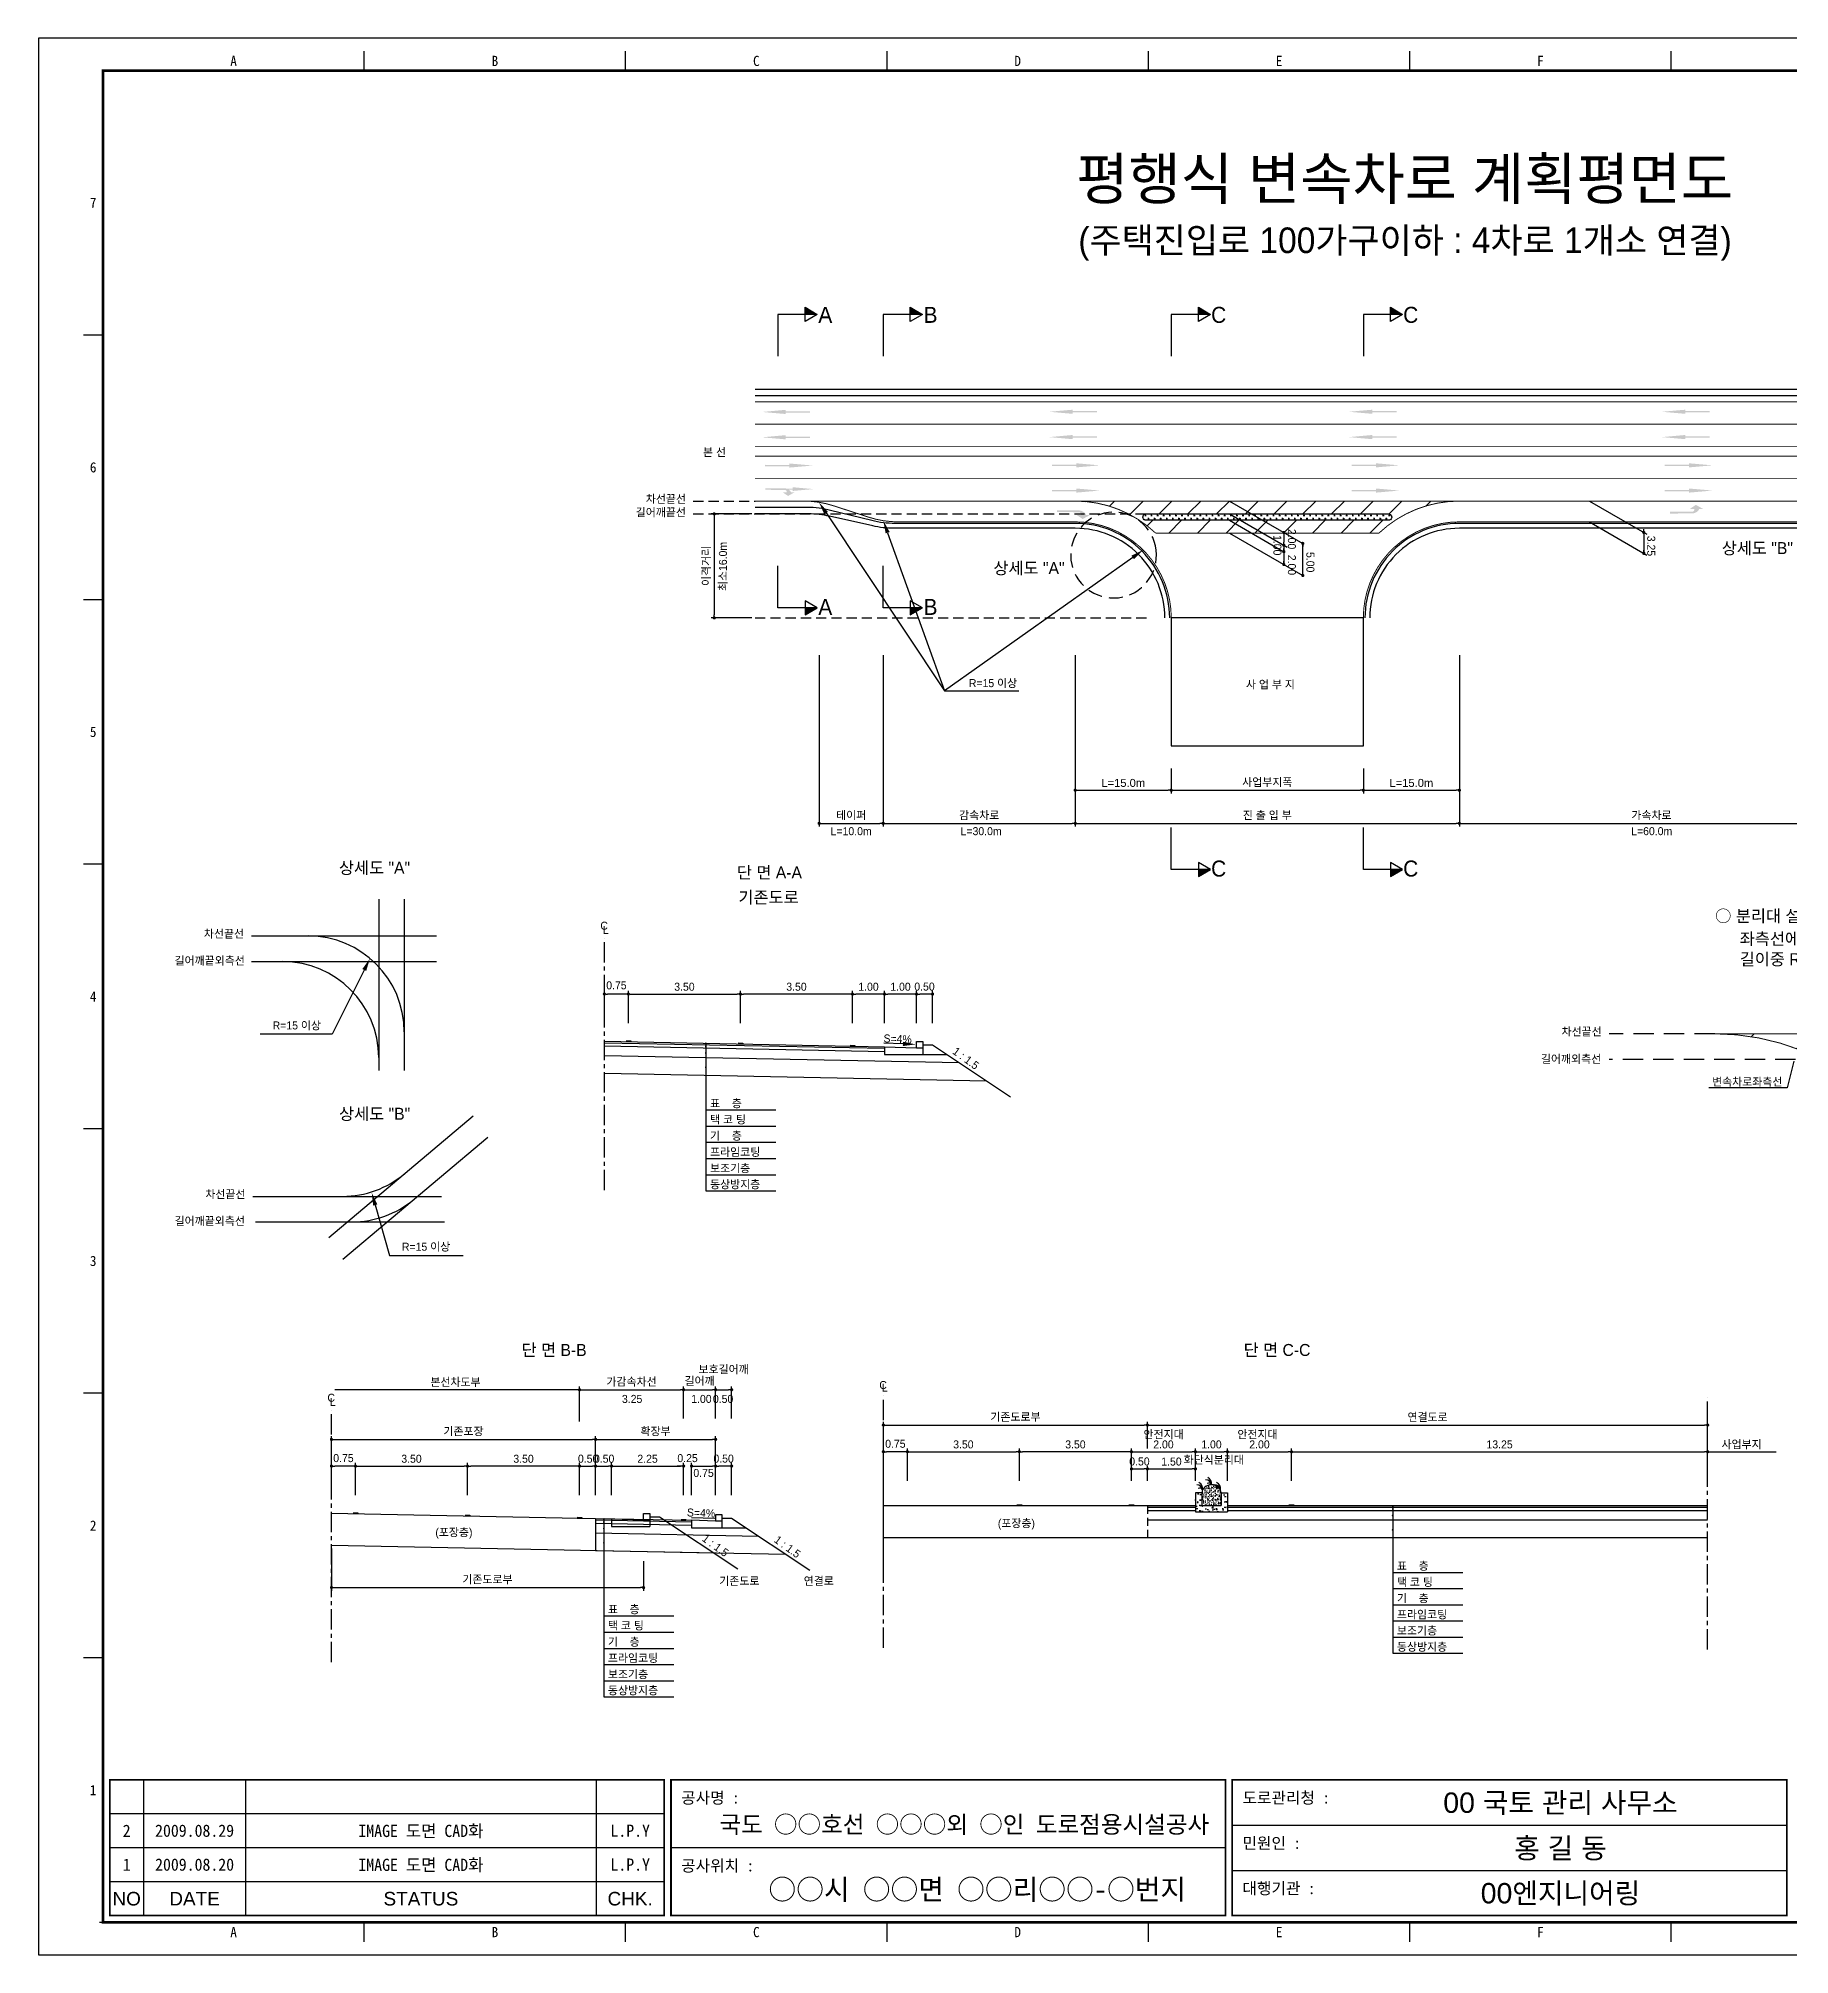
# Model space of a CAD drawing. Header units: millimetres. Extents: x 517 to 940, y 0 to 299.
# Drawn here: x 516.7 to 790.2, y -0.1 to 299.2 of the extents above; entities that cross this region are included whole.
import ezdxf
from ezdxf.enums import TextEntityAlignment as Align

# ---------------------------------------------------------------- set-up
doc = ezdxf.new("R2010")
doc.units = ezdxf.units.MM
doc.linetypes.add('CENTER', pattern=[50.8, 31.75, -6.35, 6.35, -6.35])
doc.linetypes.add('HIDDEN', pattern=[9.525, 6.35, -3.175])
for name, color, linetype in [('CC-GSTR-0004', 4, 'Continuous'), ('CM-LANE-0030', 30, 'Continuous'), ('CZ-DIMT-0002', 7, 'Continuous'), ('CZ-EXST-0002', 1, 'Continuous'), ('CZ-LIN1-0007', 7, 'Continuous'), ('CZ-LIN2-0003', 3, 'Continuous'), ('CZ-LINE-0001', 7, 'Continuous'), ('CZ-TEXT-BOX0', 7, 'Continuous'), ('TITLE', 7, 'Continuous')]:
    doc.layers.add(name, color=color, linetype=linetype)
doc.styles.add('견고딕', font='arial.ttf')
doc.styles.add('돋움', font='')
doc.styles.add('돋음체', font='')
doc.styles.get('돋움').set_extended_font_data('Dotum')
doc.styles.get('돋음체').set_extended_font_data('DotumChe')

# ---------------------------------------------------------------- blocks, each defined once
blk = doc.blocks.new('_Dot')
at = {"color": 0, "linetype": 'ByBlock', "lineweight": -2}
blk.add_line((-0.5, 0), (-1, 0), dxfattribs=at)
at = {"color": 0, "linetype": 'ByBlock', "const_width": 0.5}
blk.add_lwpolyline([(-0.25, 0, 1), (0.25, 0, 1)], format="xyb", close=True, dxfattribs=at)

msp = doc.modelspace()

# ---------------------------------------------------------------- hatches: boundary and pattern name
at = {"layer": 'CM-LANE-0030'}
h = msp.add_hatch(dxfattribs=at)
h.set_pattern_fill('ANSI31', color=256, style=0)
h.set_pattern_definition([(45, (23.2348, 9.913), (-2.245064, 2.245064), [])])
h.paths.add_polyline_path([(726.11, 221.94, -0.191871), (738.66, 226.94), (678.66, 226.94, -0.191871), (691.21, 221.94)])
h.paths.add_polyline_path([(689.57, 223.94, 0.002096), (689.44, 224.03, -0.732581), (689.73, 224.94), (727.59, 224.94, -0.732581), (727.88, 224.03, 0.002096), (727.75, 223.94)], flags=16)
h = msp.add_hatch(dxfattribs=at)
h.set_pattern_fill('ANSI31', color=256, scale=2, style=0)
h.set_pattern_definition([(45, (-501.34, 599.83), (-4.490128, 4.490128), [])])
h.paths.add_polyline_path([(873.45, 133.72, -0.191871), (898.55, 143.72), (778.55, 143.72, -0.191871), (803.65, 133.72)])
h.paths.add_polyline_path([(800.37, 137.72, 0.002096), (800.11, 137.91, -0.732581), (800.69, 139.72), (876.41, 139.72, -0.732581), (876.99, 137.91, 0.002096), (876.73, 137.72)], flags=16)
at = {"layer": 'CZ-EXST-0002'}
h = msp.add_hatch(dxfattribs=at)
h.set_pattern_fill('AR-CONC', color=256, scale=0.01, style=0)
h.set_pattern_definition([(50, (-410.6781, 3552.855), (1.8218467, -0.15939086), [0.1905, -2.0955]), (355, (-410.678, 3552.855), (-0.3524283, 1.9105664), [0.1524, -1.6764]), (100.451, (-410.5263, 3552.8417), (1.469425, 1.7511669), [0.1619, -1.7809]), (46.1842, (-410.678, 3553.363), (2.7107904, -0.4204233), [0.28575, -3.14325]), (96.6356, (-410.4522, 3553.328), (2.3740423, 2.4742556), [0.24285, -2.67135]), (351.184, (-410.678, 3553.363), (2.374046, 2.4742512), [0.2286, -2.5146]), (21, (-410.4241, 3553.236), (1.5161488, -1.0226552), [0.1905, -2.0955]), (326, (-410.424, 3553.236), (0.6180203, 1.8418797), [0.1524, -1.6764]), (71.4514, (-410.2977, 3553.1508), (2.1341649, 0.8192286), [0.1619, -1.7809]), (37.5, (-410.6781, 3552.855), (0.03088603, 0.84555039), [0, -1.65608, 0, -1.7018, 0, -1.68275]), (7.5, (-410.6781, 3552.855), (0.66819663, 1.00180575), [0, -0.97028, 0, -1.61798, 0, -0.64135]), (327.5, (-411.2445, 3552.855), (1.35590595, -0.05728744), [0, -0.635, 0, -1.9812, 0, -2.6289]), (317.5, (-411.4985, 3552.855), (1.4812918, 0.2542649), [0, -0.8255, 0, -1.31572, 0, -1.8669])])
h.paths.add_polyline_path([(702.44, 69.01), (702.44, 72.01), (701.44, 72.01), (701.44, 70.01), (698.44, 70.01), (698.44, 72.01), (697.44, 72.01), (697.44, 69.01)])
h = msp.add_hatch(dxfattribs=at)
h.set_pattern_fill('AR-SAND', color=256, scale=0.01, style=0)
h.set_pattern_definition([(37.5, (-410.6781, 3552.85503), (-0.016000313, 0.489413237), [0, -0.38608, 0, -0.4318, 0, -0.41275]), (7.5, (-410.6781, 3552.855), (0.44952328, 0.7168251), [0, -0.20828, 0, -0.34798, 0, -0.13335]), (327.5, (-410.9905, 3552.85503), (0.79099237, 0.001437185), [0, -0.127, 0, -0.4572, 0, -0.5969]), (317.5, (-410.9905, 3552.855), (0.76355645, 0.22292932), [0, -0.0635, 0, -0.29972, 0, -0.3429])])
edge = h.paths.add_edge_path()
edge.add_ellipse((699.94, 72.01), major_axis=(-1.5, 0), ratio=0.829212, start_angle=180, end_angle=360)
edge.add_line((698.44, 72.01), (698.44, 70.01))
edge.add_line((698.44, 70.01), (701.44, 70.01))
edge.add_line((701.44, 70.01), (701.44, 72.01))
msp.add_hatch(color=256, dxfattribs=at).paths.add_polyline_path([(687.82, 70.01), (687.82, 70.13), (687.07, 70.13), (687.07, 70.01)])
at = {"layer": 'CZ-LIN1-0007'}
for points in [[(633.41, 241.19), (633.41, 240.97), (637.24, 240.97), (637.24, 240.76), (633.41, 240.76), (633.41, 240.54), (629.76, 240.86)], [(678.24, 241.21), (678.24, 241), (682.07, 241), (682.07, 240.79), (678.24, 240.79), (678.24, 240.57), (674.59, 240.89)], [(725.04, 241.21), (725.04, 241), (728.87, 241), (728.87, 240.79), (725.04, 240.79), (725.04, 240.57), (721.39, 240.89)], [(773.94, 241.21), (773.94, 241), (777.76, 241), (777.76, 240.79), (773.94, 240.79), (773.94, 240.57), (770.29, 240.89)], [(633.41, 237.23), (633.41, 237.01), (637.24, 237.01), (637.24, 236.8), (633.41, 236.8), (633.41, 236.58), (629.76, 236.9)], [(678.24, 237.26), (678.24, 237.04), (682.07, 237.04), (682.07, 236.83), (678.24, 236.83), (678.24, 236.61), (674.59, 236.93)], [(725.04, 237.26), (725.04, 237.04), (728.87, 237.04), (728.87, 236.83), (725.04, 236.83), (725.04, 236.61), (721.39, 236.93)], [(773.94, 237.26), (773.94, 237.04), (777.76, 237.04), (777.76, 236.83), (773.94, 236.83), (773.94, 236.61), (770.29, 236.93)], [(634.02, 232.81), (634.02, 232.59), (630.2, 232.6), (630.2, 232.38), (634.02, 232.38), (634.02, 232.17), (637.67, 232.49)], [(678.85, 232.84), (678.85, 232.62), (675.03, 232.62), (675.03, 232.41), (678.85, 232.41), (678.85, 232.2), (682.5, 232.52)], [(725.65, 232.84), (725.65, 232.62), (721.83, 232.62), (721.83, 232.41), (725.65, 232.41), (725.65, 232.2), (729.3, 232.52)], [(774.55, 232.84), (774.55, 232.62), (770.72, 232.62), (770.72, 232.41), (774.55, 232.41), (774.55, 232.2), (778.2, 232.52)], [(633.38, 228.92, -0.267976), (634.28, 228.32), (634.84, 228.32), (633.81, 227.74), (632.97, 228.31), (633.59, 228.32, 0.504994), (633.31, 228.68), (630.26, 228.7), (630.26, 228.94)], [(634.51, 229.1), (634.51, 228.9), (631.08, 228.9), (631.08, 228.71), (634.51, 228.71), (634.51, 228.52), (637.78, 228.81)], [(678.85, 228.9), (678.85, 228.69), (675.03, 228.69), (675.03, 228.48), (678.85, 228.47), (678.85, 228.26), (682.5, 228.58)], [(725.65, 228.9), (725.65, 228.69), (721.83, 228.69), (721.83, 228.48), (725.65, 228.47), (725.65, 228.26), (729.3, 228.58)], [(774.55, 228.9), (774.55, 228.69), (770.72, 228.69), (770.72, 228.48), (774.55, 228.47), (774.55, 228.26), (778.2, 228.58)], [(679.33, 225.47, -0.267976), (680.36, 224.78), (680.99, 224.78), (679.82, 224.13), (678.88, 224.77), (679.57, 224.78, 0.504994), (679.26, 225.2), (675.8, 225.22), (675.8, 225.49)], [(775.11, 225.01, 0.267976), (776.13, 225.7), (776.76, 225.69), (775.59, 226.35), (774.65, 225.7), (775.34, 225.7, -0.504994), (775.03, 225.28), (771.57, 225.26), (771.57, 224.99)], [(609.25, 142.49), (609.25, 142.61), (608.5, 142.63), (608.5, 142.5)], [(626.75, 142.14), (626.75, 142.26), (626, 142.28), (626, 142.15)], [(644.25, 141.79), (644.25, 141.91), (643.5, 141.93), (643.5, 141.8)], [(566.61, 68.75), (566.61, 68.87), (565.86, 68.89), (565.86, 68.76)], [(670.32, 70.01), (670.32, 70.13), (669.57, 70.13), (669.57, 70.01)], [(712.82, 70.01), (712.82, 70.13), (712.07, 70.13), (712.07, 70.01)], [(584.11, 68.4), (584.11, 68.52), (583.36, 68.54), (583.36, 68.41)], [(601.61, 68.05), (601.61, 68.17), (600.86, 68.19), (600.86, 68.06)], [(617.86, 67.72), (617.86, 67.85), (617.11, 67.86), (617.11, 67.74)]]:
    msp.add_hatch(color=256, dxfattribs=at).paths.add_polyline_path(points)
at = {"layer": 'CZ-LIN2-0003'}
h = msp.add_hatch(dxfattribs=at)
h.set_pattern_fill('CROSS', color=256, scale=0.075, style=0)
h.set_pattern_definition([(0, (23.23484, 9.913), (0.47625, 0.47625), [0.238125, -0.714375]), (90, (23.3539, 9.79394), (-0.47625, 0.47625), [0.238125, -0.714375])])
h.paths.add_polyline_path([(727.75, 223.94, -0.002096), (727.88, 224.03, 0.732581), (727.59, 224.94), (689.73, 224.94, 0.732581), (689.44, 224.03, -0.002096), (689.57, 223.94)])
at = {"layer": 'CZ-LINE-0001'}
for points in [[(636.46, 257.21), (636.46, 256.11), (638.36, 256.11)], [(652.9, 257.21), (652.9, 256.11), (654.8, 256.11)], [(697.9, 257.21), (697.9, 256.11), (699.8, 256.11)], [(727.9, 257.21), (727.9, 256.11), (729.8, 256.11)], [(638.36, 210.27), (636.46, 210.27), (636.46, 209.17)], [(654.8, 210.27), (652.9, 210.27), (652.9, 209.17)], [(699.8, 169.4), (697.9, 169.4), (697.9, 168.3)], [(729.8, 169.4), (727.9, 169.4), (727.9, 168.3)]]:
    msp.add_hatch(color=256, dxfattribs=at).paths.add_polyline_path(points)

# ---------------------------------------------------------------- linework, layer by layer
at = {"color": 0, "linetype": 'ByBlock', "lineweight": -2}
for p, q in [((711.24, 221.78), (711.24, 221.53)), ((767.46, 222.28), (767.46, 222.53)), ((767.46, 221.78), (767.46, 221.53)), ((711.24, 220.28), (711.24, 220.53)), ((711.24, 219.78), (711.24, 219.53)), ((711.24, 219.28), (711.24, 219.53)), ((714.2, 220.08), (714.2, 219.83)), ((767.46, 219.03), (767.46, 219.28)), ((711.24, 217.28), (711.24, 217.53)), ((714.2, 215.58), (714.2, 215.83)), ((600.99, 88.1), (600.74, 88.1))]:
    msp.add_line(p, q, dxfattribs=at)
at = {"color": 0, "linetype": 'ByBlock', "const_width": 0.25}
for points in [[(711.24, 221.91, 1), (711.24, 222.16, 1)], [(767.46, 221.91, 1), (767.46, 222.16, 1)], [(767.46, 222.16, 1), (767.46, 221.91, 1)], [(711.24, 219.91, 1), (711.24, 220.16, 1)], [(711.24, 220.16, 1), (711.24, 219.91, 1)], [(711.24, 219.16, 1), (711.24, 218.91, 1)], [(714.2, 220.2, 1), (714.2, 220.45, 1)], [(767.46, 218.91, 1), (767.46, 218.66, 1)], [(711.24, 217.16, 1), (711.24, 216.91, 1)], [(714.2, 215.45, 1), (714.2, 215.2, 1)], [(601.11, 88.1, 1), (601.36, 88.1, 1)]]:
    msp.add_lwpolyline(points, format="xyb", close=True, dxfattribs=at)
at = {"layer": 'CC-GSTR-0004'}
for p, q in [((628.66, 244.44), (828.66, 244.44)), ((628.66, 243.44), (828.66, 243.44)), ((648.87, 141.7), (648.87, 140.5)), ((648.87, 141.7), (653.87, 141.5)), ((653.87, 141.5), (653.87, 142.5)), ((653.87, 142.5), (654.87, 142.5)), ((653.87, 141.5), (654.87, 141.5)), ((654.87, 142.5), (654.87, 140.5)), ((648.87, 140.5), (654.87, 140.5))]:
    msp.add_line(p, q, dxfattribs=at)
for points in [[(693.41, 208.69, 0.414214), (678.66, 223.44), (650.51, 223.44, -0.061321), (646.87, 223.89), (640.45, 225.49, 0.061321), (636.81, 225.94), (628.66, 225.94)], [(692.66, 208.69, 0.414214), (678.66, 222.69), (650.33, 222.69, -0.055385), (647.03, 223.06), (640.29, 224.57), (640.29, 224.57, 0.055385), (636.99, 224.94), (628.66, 224.94)], [(828.66, 225.94), (819.59, 225.94, 0.031099), (817.73, 225.82), (817.73, 225.82), (799.59, 223.56), (799.59, 223.56, -0.031099), (797.73, 223.44), (738.66, 223.44, 0.414214), (723.91, 208.69)], [(828.66, 224.94), (819.5, 224.94), (819.5, 224.94, 0.028015), (817.82, 224.85), (817.82, 224.85), (799.5, 222.78, -0.028015), (797.82, 222.69), (797.82, 222.69), (738.66, 222.69, 0.414214), (724.66, 208.69)]]:
    msp.add_lwpolyline(points, format="xyb", dxfattribs=at)
msp.add_lwpolyline([(623.49, 67.56), (622.49, 67.56), (618.74, 67.71), (618.74, 66.56), (623.49, 66.56), (623.49, 68.56), (622.49, 68.56), (622.49, 67.56)], dxfattribs=at)
at = {"layer": 'CM-LANE-0030', "const_width": 0.15}
for points in [[(628.66, 235.44), (828.66, 235.44)], [(628.66, 233.94), (828.66, 233.94)]]:
    msp.add_lwpolyline(points, dxfattribs=at)
for points in [[(726.11, 221.94), (691.21, 221.94, 0.191871), (678.66, 226.94), (738.66, 226.94), (738.66, 226.94, 0.191871)], [(778.55, 143.72), (898.55, 143.72, 0.191871), (873.45, 133.72), (803.65, 133.72, 0.191871)]]:
    msp.add_lwpolyline(points, format="xyb", close=True, dxfattribs=at)
at = {"layer": 'CZ-EXST-0002'}
for p, q in [((569.87, 164.74), (569.87, 137.96)), ((573.86, 164.74), (573.86, 137.96)), ((549.98, 159), (578.92, 159)), ((549.98, 154.99), (578.92, 154.99)), ((562.08, 111.89), (584.63, 130.88)), ((564.29, 108.53), (586.89, 127.55)), ((550.2, 118.32), (579.68, 118.32)), ((550.62, 114.32), (580.16, 114.32)), ((648.69, 70.01), (689.94, 70.01)), ((687.07, 70.13), (687.82, 70.13)), ((687.82, 70.01), (687.07, 70.01)), ((687.82, 70.13), (687.82, 70.01)), ((562.49, 68.83), (606.24, 67.96)), ((606.24, 67.96), (606.24, 66.76)), ((606.24, 67.96), (611.24, 67.76)), ((606.24, 66.76), (612.24, 66.76)), ((611.24, 67.76), (611.24, 68.76)), ((611.24, 68.76), (612.24, 68.76)), ((611.24, 67.76), (612.24, 67.76)), ((612.24, 68.76), (612.24, 66.76)), ((612.24, 68.26), (613.74, 68.26)), ((613.74, 68.26), (625.94, 60.12)), ((562.49, 63.83), (622.17, 62.64)), ((648.69, 65.01), (689.94, 65.01))]:
    msp.add_line(p, q, dxfattribs=at)
at = {"layer": 'CZ-LIN1-0007'}
for p, q in [((608.5, 142.63), (609.25, 142.61)), ((608.5, 142.5), (609.25, 142.49)), ((609.25, 142.61), (609.25, 142.49)), ((626, 142.28), (626.75, 142.26)), ((626, 142.15), (626.75, 142.14)), ((626.75, 142.26), (626.75, 142.14)), ((643.5, 141.93), (644.25, 141.91)), ((643.5, 141.8), (644.25, 141.79)), ((644.25, 141.91), (644.25, 141.79)), ((565.86, 68.89), (566.61, 68.87)), ((566.61, 68.87), (566.61, 68.75)), ((669.57, 70.01), (669.57, 70.13)), ((669.57, 70.13), (670.32, 70.13)), ((670.32, 70.01), (669.57, 70.01)), ((670.32, 70.13), (670.32, 70.01)), ((687.07, 70.01), (687.07, 70.13)), ((712.07, 70.13), (712.82, 70.13)), ((712.07, 70.01), (712.07, 70.13)), ((712.82, 70.01), (712.07, 70.01)), ((712.82, 70.13), (712.82, 70.01)), ((565.86, 68.76), (566.61, 68.75)), ((583.36, 68.54), (584.11, 68.52)), ((583.36, 68.41), (584.11, 68.4)), ((584.11, 68.52), (584.11, 68.4)), ((600.86, 68.19), (601.61, 68.17)), ((600.86, 68.06), (601.61, 68.05)), ((601.61, 68.17), (601.61, 68.05)), ((617.11, 67.86), (617.86, 67.85)), ((617.11, 67.74), (617.86, 67.72)), ((617.86, 67.85), (617.86, 67.72))]:
    msp.add_line(p, q, dxfattribs=at)
at = {"layer": 'CZ-LIN1-0007', "const_width": 0.15}
for points in [[(628.66, 242.44), (828.66, 242.44)], [(657.47, 226.94), (678.66, 226.94)], [(738.66, 226.94), (779.27, 226.94)]]:
    msp.add_lwpolyline(points, dxfattribs=at)
at = {"layer": 'CZ-LIN1-0007', "linetype": 'HIDDEN', "const_width": 0.15}
for points in [[(628.66, 238.94), (828.66, 238.94)], [(628.66, 230.44), (828.66, 230.44)], [(636.28, 226.94), (657.47, 226.94)], [(779.27, 226.94), (819.87, 226.94)]]:
    msp.add_lwpolyline(points, dxfattribs=at)
at = {"layer": 'CZ-LIN1-0007', "const_width": 0.15}
for points in [[(693.66, 208.69, 0.414214), (678.66, 223.69), (651.04, 223.69), (651.04, 223.69, -0.07872), (646.4, 224.42), (646.4, 224.42), (640.92, 226.2), (640.92, 226.2, 0.07872), (636.28, 226.94), (636.28, 226.94), (628.66, 226.94)], [(828.66, 226.94), (819.87, 226.94, 0.040295), (817.47, 226.75), (817.47, 226.75), (799.86, 223.88), (799.86, 223.88, -0.040295), (797.45, 223.69), (797.45, 223.69), (738.66, 223.69, 0.414214), (723.66, 208.69)]]:
    msp.add_lwpolyline(points, format="xyb", dxfattribs=at)
at = {"layer": 'CZ-LIN2-0003'}
for p, q in [((605.12, 142.57), (648.87, 141.7)), ((605.12, 142.32), (648.87, 141.45)), ((605.12, 141.82), (648.87, 140.95)), ((654.87, 142), (656.37, 142)), ((656.37, 142), (668.57, 133.86)), ((605.12, 140.32), (660.55, 139.21)), ((654.87, 140.5), (658.62, 140.5)), ((605.12, 137.57), (664.8, 136.38)), ((697.44, 72.01), (697.44, 69.01)), ((698.44, 72.01), (697.44, 72.01)), ((698.44, 72.01), (698.44, 70.01)), ((701.44, 72.01), (701.44, 70.01)), ((701.44, 72.01), (702.44, 72.01)), ((702.44, 72.01), (702.44, 69.01)), ((689.94, 70.01), (697.44, 70.01)), ((689.94, 69.76), (697.44, 69.76)), ((689.94, 69.26), (697.44, 69.26)), ((697.44, 69.01), (702.44, 69.01)), ((698.44, 70.01), (701.44, 70.01)), ((702.44, 70.01), (777.44, 70.01)), ((702.44, 69.76), (777.44, 69.76)), ((702.44, 69.26), (777.44, 69.26)), ((603.74, 68.01), (603.74, 63.01)), ((603.74, 68.01), (618.74, 67.71)), ((603.74, 67.76), (618.74, 67.46)), ((603.74, 67.26), (618.74, 66.96)), ((623.49, 68.06), (624.99, 68.06)), ((623.49, 66.56), (627.24, 66.56)), ((624.99, 68.06), (637.19, 59.92)), ((689.94, 67.76), (777.44, 67.76)), ((603.74, 65.76), (629.2, 65.25)), ((603.74, 63.01), (633.45, 62.41)), ((689.94, 65.01), (777.44, 65.01))]:
    msp.add_line(p, q, dxfattribs=at)
msp.add_lwpolyline([(689.44, 224.03, -0.732581), (689.73, 224.94), (727.59, 224.94, -0.732581), (727.88, 224.03, 0.002096), (727.75, 223.94), (689.57, 223.94, 0.002096)], format="xyb", close=True, dxfattribs=at)
msp.add_lwpolyline([(723.66, 208.69), (693.66, 208.69), (693.66, 188.69), (723.66, 188.69)], close=True, dxfattribs=at)
for centre, radius, start, end in [((558.86, 144), 15, 0, 90), ((554.87, 139.99), 15, 0, 90), ((564.23, 133.32), 15, 270, 310.097), ((565.69, 129.32), 15, 270, 310.097), ((697.67, 72.35), 0.88, 7.8639, 92.7752), ((698.13, 72.32), 0.44, 19.771, 124.0366), ((697.57, 72.69), 1, 347.1802, 67.3267), ((699.07, 73.13), 0.88, 7.8639, 92.7752), ((699.53, 73.1), 0.44, 19.771, 124.0366), ((698.96, 73.48), 1, 347.1802, 67.3267), ((700.46, 72.35), 0.88, 7.8639, 92.7752), ((700.92, 72.32), 0.44, 19.771, 124.0366), ((700.36, 72.69), 1, 347.1802, 67.3267)]:
    msp.add_arc(centre, radius, start, end, dxfattribs=at)
msp.add_ellipse((699.94, 72.01), major_axis=(-1.5, 0), ratio=0.829212, start_param=3.141593, end_param=6.283185, dxfattribs=at)
at = {"layer": 'CZ-LINE-0001'}
for p, q in [((638.36, 256.11), (632.22, 256.11)), ((632.22, 256.11), (632.22, 249.57)), ((636.46, 255.01), (636.46, 257.21)), ((636.46, 257.21), (638.36, 256.11)), ((638.36, 256.11), (636.46, 255.01)), ((654.8, 256.11), (648.66, 256.11)), ((648.66, 256.11), (648.66, 249.57)), ((652.9, 255.01), (652.9, 257.21)), ((652.9, 257.21), (654.8, 256.11)), ((654.8, 256.11), (652.9, 255.01)), ((699.8, 256.11), (693.66, 256.11)), ((693.66, 256.11), (693.66, 249.57)), ((697.9, 255.01), (697.9, 257.21)), ((697.9, 257.21), (699.8, 256.11)), ((699.8, 256.11), (697.9, 255.01)), ((729.8, 256.11), (723.66, 256.11)), ((723.66, 256.11), (723.66, 249.57)), ((727.9, 255.01), (727.9, 257.21)), ((727.9, 257.21), (729.8, 256.11)), ((729.8, 256.11), (727.9, 255.01)), ((628.16, 224.94), (621.78, 224.94)), ((702.74, 226.94), (714.2, 220.33)), ((702.74, 224.94), (711.74, 219.75)), ((758.96, 226.94), (767.96, 221.75)), ((622.28, 224.44), (622.28, 209.19)), ((702.74, 223.94), (711.24, 219.03)), ((702.74, 221.94), (714.2, 215.33)), ((758.96, 223.69), (767.96, 218.5)), ((711.24, 221.53), (711.24, 220.53)), ((711.24, 219.53), (711.24, 217.03)), ((714.2, 215.33), (714.2, 220.33)), ((767.46, 221.53), (767.46, 218.53)), ((632.22, 210.27), (632.22, 216.81)), ((648.66, 210.27), (648.66, 216.81)), ((638.36, 210.27), (632.22, 210.27)), ((638.36, 210.27), (636.46, 211.37)), ((636.46, 211.37), (636.46, 209.17)), ((636.46, 209.17), (638.36, 210.27)), ((654.8, 210.27), (648.66, 210.27)), ((654.8, 210.27), (652.9, 211.37)), ((652.9, 211.37), (652.9, 209.17)), ((652.9, 209.17), (654.8, 210.27)), ((628.16, 208.69), (621.78, 208.69)), ((638.66, 202.87), (638.66, 176.09)), ((648.66, 202.87), (648.66, 176.09)), ((648.66, 202.87), (648.66, 176.09)), ((678.66, 202.87), (678.66, 176.09)), ((738.66, 202.87), (738.66, 176.09)), ((658.22, 197.29), (669.85, 197.29)), ((678.66, 185.15), (678.66, 176.09)), ((678.66, 185.15), (678.66, 181.27)), ((693.66, 185.15), (693.66, 181.27)), ((693.66, 185.15), (693.66, 181.27)), ((723.66, 185.15), (723.66, 181.27)), ((723.66, 185.15), (723.66, 181.27)), ((738.66, 185.15), (738.66, 176.09)), ((738.66, 185.15), (738.66, 181.27)), ((679.16, 181.77), (693.16, 181.77)), ((694.16, 181.77), (723.16, 181.77)), ((724.16, 181.77), (738.16, 181.77)), ((639.16, 176.59), (648.16, 176.59)), ((649.16, 176.59), (678.16, 176.59)), ((679.16, 176.59), (738.16, 176.59)), ((693.66, 169.4), (693.66, 175.94)), ((723.66, 169.4), (723.66, 175.94)), ((739.16, 176.59), (798.16, 176.59)), ((699.8, 169.4), (693.66, 169.4)), ((699.8, 169.4), (697.9, 170.49)), ((697.9, 170.49), (697.9, 168.3)), ((697.9, 168.3), (699.8, 169.4)), ((729.8, 169.4), (723.66, 169.4)), ((729.8, 169.4), (727.9, 170.49)), ((727.9, 170.49), (727.9, 168.3)), ((727.9, 168.3), (729.8, 169.4)), ((605.12, 145.37), (605.12, 150.42)), ((608.37, 149.92), (605.62, 149.92)), ((608.87, 145.37), (608.87, 150.42)), ((608.87, 145.37), (608.87, 150.42)), ((609.37, 149.92), (625.87, 149.92)), ((626.37, 145.37), (626.37, 150.42)), ((626.37, 145.37), (626.37, 150.42)), ((643.37, 149.92), (626.87, 149.92)), ((643.87, 145.37), (643.87, 150.42)), ((643.87, 145.37), (643.87, 150.42)), ((648.37, 149.92), (644.37, 149.92)), ((648.87, 145.37), (648.87, 150.42)), ((648.87, 145.37), (648.87, 150.42)), ((653.37, 149.92), (649.37, 149.92)), ((653.87, 145.37), (653.87, 150.42)), ((653.87, 147.81), (653.87, 150.42)), ((655.87, 149.92), (654.37, 149.92)), ((656.37, 145.37), (656.37, 150.42)), ((620.97, 142.25), (620.97, 119.17)), ((620.97, 131.83), (631.91, 131.83)), ((620.97, 129.3), (631.91, 129.3)), ((620.97, 126.77), (631.91, 126.77)), ((620.97, 124.23), (631.91, 124.23)), ((620.97, 121.7), (631.91, 121.7)), ((620.97, 119.17), (631.91, 119.17)), ((600.74, 88.1), (562.99, 88.1)), ((601.24, 83.13), (601.24, 88.6)), ((601.24, 83.63), (601.24, 88.6)), ((601.74, 88.1), (616.99, 88.1)), ((617.49, 83.63), (617.49, 88.6)), ((617.49, 83.63), (617.49, 88.6)), ((617.99, 88.1), (621.99, 88.1)), ((622.49, 83.63), (622.49, 88.6)), ((622.49, 83.63), (622.49, 88.6)), ((622.99, 88.1), (624.49, 88.1)), ((624.99, 83.63), (624.99, 88.6)), ((562.49, 76.68), (562.49, 80.85)), ((603.74, 76.68), (603.74, 80.85)), ((603.74, 76.68), (603.74, 80.85)), ((622.49, 76.68), (622.49, 80.85)), ((648.69, 78.92), (648.69, 83.09)), ((649.19, 82.59), (689.44, 82.59)), ((689.94, 78.92), (689.94, 83.09)), ((689.94, 78.92), (689.94, 83.09)), ((690.44, 82.59), (776.94, 82.59)), ((777.44, 78.92), (777.44, 83.09)), ((562.99, 80.35), (603.24, 80.35)), ((604.24, 80.35), (621.99, 80.35)), ((648.69, 58.83), (648.69, 79.24)), ((648.69, 73.86), (648.69, 78.92)), ((651.94, 78.42), (649.19, 78.42)), ((652.44, 73.86), (652.44, 78.92)), ((652.44, 73.86), (652.44, 78.92)), ((652.94, 78.42), (669.44, 78.42)), ((669.94, 73.86), (669.94, 78.92)), ((669.94, 73.86), (669.94, 78.92)), ((686.94, 78.42), (670.44, 78.42)), ((687.44, 73.86), (687.44, 78.92)), ((687.44, 73.86), (687.44, 78.92)), ((687.94, 78.42), (696.94, 78.42)), ((697.44, 73.86), (697.44, 78.92)), ((697.44, 73.86), (697.44, 78.92)), ((697.94, 78.42), (701.94, 78.42)), ((702.44, 73.86), (702.44, 78.92)), ((702.44, 73.86), (702.44, 78.92)), ((702.94, 78.42), (711.94, 78.42)), ((712.44, 73.86), (712.44, 78.92)), ((712.44, 73.86), (712.44, 78.92)), ((712.94, 78.42), (776.94, 78.42)), ((777.44, 73.86), (777.44, 78.92)), ((777.44, 78.42), (788.16, 78.42)), ((562.49, 71.63), (562.49, 76.68)), ((565.74, 76.18), (562.99, 76.18)), ((566.24, 71.63), (566.24, 76.68)), ((566.24, 71.63), (566.24, 76.68)), ((566.74, 76.18), (583.24, 76.18)), ((583.74, 71.63), (583.74, 76.68)), ((583.74, 71.63), (583.74, 76.68)), ((600.74, 76.18), (584.24, 76.18)), ((601.24, 71.63), (601.24, 76.68)), ((601.24, 71.63), (601.24, 76.68)), ((601.74, 76.18), (603.24, 76.18)), ((603.74, 71.63), (603.74, 76.68)), ((603.74, 71.63), (603.74, 76.68)), ((604.24, 76.18), (605.74, 76.18)), ((606.24, 71.63), (606.24, 76.68)), ((606.24, 71.63), (606.24, 76.68)), ((606.74, 76.18), (616.99, 76.18)), ((616.99, 76.18), (616.49, 76.18)), ((617.49, 71.63), (617.49, 76.68)), ((617.49, 71.63), (617.49, 76.68)), ((618.74, 71.63), (618.74, 76.68)), ((618.74, 71.63), (618.74, 76.68)), ((619.24, 76.18), (619.74, 76.18)), ((619.24, 76.18), (621.99, 76.18)), ((622.49, 74.07), (622.49, 76.68)), ((622.49, 71.63), (622.49, 76.68)), ((624.49, 76.18), (622.99, 76.18)), ((624.99, 71.63), (624.99, 76.68)), ((687.44, 73.86), (687.44, 76.24)), ((687.94, 75.74), (689.44, 75.74)), ((689.94, 73.86), (689.94, 76.24)), ((689.94, 73.86), (689.94, 76.24)), ((690.44, 75.74), (696.94, 75.74)), ((697.44, 73.86), (697.44, 76.24)), ((728.26, 70.01), (728.26, 46.93)), ((605.02, 67.98), (605.02, 40.12)), ((562.49, 63.33), (562.49, 56.71)), ((611.24, 61.33), (611.24, 56.71)), ((562.99, 57.21), (610.74, 57.21)), ((728.26, 59.58), (739.19, 59.58)), ((728.26, 57.05), (739.19, 57.05)), ((728.26, 54.52), (739.19, 54.52)), ((605.02, 52.78), (615.96, 52.78)), ((728.26, 51.99), (739.19, 51.99)), ((605.02, 50.25), (615.96, 50.25)), ((728.26, 49.46), (739.19, 49.46)), ((605.02, 47.71), (615.96, 47.71)), ((605.02, 45.18), (615.96, 45.18)), ((728.26, 46.93), (739.19, 46.93)), ((605.02, 42.65), (615.96, 42.65)), ((605.02, 40.12), (615.96, 40.12))]:
    msp.add_line(p, q, dxfattribs=at)
at = {"layer": 'CZ-LINE-0001', "linetype": 'HIDDEN', "ltscale": 0.25}
for p, q in [((619, 226.94), (628.66, 226.94)), ((619, 224.94), (689.73, 224.94)), ((628.66, 208.69), (690.11, 208.69))]:
    msp.add_line(p, q, dxfattribs=at)
at = {"layer": 'CZ-LINE-0001', "linetype": 'HIDDEN', "ltscale": 0.35}
msp.add_line((691.3, 219.28), (691.3, 219.29), dxfattribs=at)
at = {"layer": 'CZ-LINE-0001', "linetype": 'CENTER', "ltscale": 0.1}
for p, q in [((605.12, 119.29), (605.12, 158.68)), ((648.69, 47.79), (648.69, 87.17)), ((777.44, 47.54), (777.44, 86.92)), ((562.49, 45.55), (562.49, 84.94))]:
    msp.add_line(p, q, dxfattribs=at)
at = {"layer": 'CZ-LINE-0001', "linetype": 'HIDDEN', "ltscale": 0.5}
for p, q in [((778.55, 143.72), (762.03, 143.72)), ((800.69, 139.72), (762.03, 139.72))]:
    msp.add_line(p, q, dxfattribs=at)
at = {"layer": 'CZ-LINE-0001', "linetype": 'HIDDEN', "ltscale": 0.2}
msp.add_line((689.94, 70.01), (689.94, 65.01), dxfattribs=at)
at = {"layer": 'CZ-LINE-0001'}
for points in [[(639.74, 225.09), (658.22, 197.29)], [(649.36, 221.99), (658.22, 197.29)], [(687.64, 218.14), (658.22, 197.29)], [(567.61, 153.68), (562.6, 143.66), (551.37, 143.66)], [(651.74, 142.14), (648.74, 142.26)], [(790.89, 139.46), (789.84, 135.28), (777.61, 135.28)], [(569.33, 116.97), (571.56, 109.09), (583.05, 109.09)], [(622.38, 67.97), (618.74, 68.11)]]:
    msp.add_lwpolyline(points, dxfattribs=at)
at = {"layer": 'CZ-LINE-0001', "linetype": 'HIDDEN', "ltscale": 0.35}
msp.add_arc((684.65, 218.5), 6.7, 6.7667, 6.749, dxfattribs=at)
at = {"layer": 'CZ-LINE-0001', "linetype": 'ByBlock'}
for centre, start, end in [((620.97, 141.5), 0, 180), ((620.97, 141.5), 0, 180), ((620.97, 141.5), 180, 0), ((620.97, 141.5), 180, 0), ((620.97, 140.71), 0, 180), ((620.97, 140.71), 0, 180), ((620.97, 140.71), 180, 0), ((620.97, 140.71), 180, 0), ((620.97, 142.19), 0, 180), ((620.97, 142.19), 0, 180), ((620.97, 142.19), 180, 0), ((620.97, 142.19), 180, 0), ((620.97, 141.99), 0, 180), ((620.97, 141.99), 0, 180), ((620.97, 141.99), 180, 0), ((620.97, 141.99), 180, 0), ((620.97, 141.76), 0, 180), ((620.97, 141.76), 0, 180), ((620.97, 141.76), 180, 0), ((620.97, 141.76), 180, 0), ((620.97, 138.47), 0, 180), ((620.97, 138.47), 0, 180), ((620.97, 138.47), 180, 0), ((620.97, 138.47), 180, 0), ((728.26, 69.95), 0, 180), ((728.26, 69.95), 0, 180), ((728.26, 69.95), 180, 0), ((728.26, 69.95), 180, 0), ((728.26, 69.75), 0, 180), ((728.26, 69.75), 0, 180), ((728.26, 69.75), 180, 0), ((728.26, 69.75), 180, 0), ((728.26, 69.51), 0, 180), ((728.26, 69.51), 0, 180), ((728.26, 69.51), 180, 0), ((728.26, 69.51), 180, 0), ((728.25, 69.26), 0, 180), ((728.25, 69.26), 0, 180), ((728.25, 69.26), 180, 0), ((728.25, 69.26), 180, 0), ((728.25, 68.46), 0, 180), ((728.25, 68.46), 0, 180), ((728.25, 68.46), 180, 0), ((728.25, 68.46), 180, 0), ((728.25, 66.23), 0, 180), ((728.25, 66.23), 0, 180), ((728.25, 66.23), 180, 0), ((728.25, 66.23), 180, 0)]:
    msp.add_arc(centre, 0.0625, start, end, dxfattribs=at)
at = {"layer": 'CZ-LINE-0001'}
for centre, start, end in [((605.02, 67.23), 0, 180), ((605.02, 67.23), 0, 180), ((605.02, 67.23), 180, 0), ((605.02, 67.23), 180, 0), ((605.02, 66.44), 0, 180), ((605.02, 66.44), 0, 180), ((605.02, 66.44), 180, 0), ((605.02, 66.44), 180, 0), ((605.02, 67.92), 0, 180), ((605.02, 67.92), 0, 180), ((605.02, 67.92), 180, 0), ((605.02, 67.92), 180, 0), ((605.02, 67.72), 0, 180), ((605.02, 67.72), 0, 180), ((605.02, 67.72), 180, 0), ((605.02, 67.72), 180, 0), ((605.02, 67.48), 0, 180), ((605.02, 67.48), 0, 180), ((605.02, 67.48), 180, 0), ((605.02, 67.48), 180, 0), ((605.02, 64.2), 0, 180), ((605.02, 64.2), 0, 180), ((605.02, 64.2), 180, 0), ((605.02, 64.2), 180, 0)]:
    msp.add_arc(centre, 0.0625, start, end, dxfattribs=at)
for points in [[(639.46, 224.9), (638.63, 226.75), (640.02, 225.27)], [(649.05, 221.88), (648.69, 223.87), (649.68, 222.1)], [(687.44, 218.41), (689.27, 219.3), (687.83, 217.87)], [(567.31, 153.83), (568.5, 155.47), (567.91, 153.53)], [(651.76, 142.47), (653.74, 142.06), (651.73, 141.8)], [(569, 116.88), (568.78, 118.9), (569.65, 117.06)]]:
    msp.add_solid(points, dxfattribs=at)
at = {"layer": 'TITLE', "color": 7, "linetype": 'Continuous'}
for p, q in [((567.61, 294.19), (567.61, 297.21)), ((608.43, 294.19), (608.43, 297.21)), ((649.26, 294.19), (649.26, 297.21)), ((690.08, 294.19), (690.08, 297.21)), ((730.91, 294.19), (730.91, 297.21)), ((771.73, 294.19), (771.73, 297.21)), ((526.79, 252.86), (523.76, 252.86)), ((526.79, 211.53), (523.76, 211.53)), ((526.79, 170.2), (523.76, 170.2)), ((526.79, 128.87), (523.76, 128.87)), ((526.79, 87.55), (523.76, 87.55)), ((526.79, 46.22), (523.76, 46.22)), ((567.61, 1.86), (567.61, 4.89)), ((608.43, 1.86), (608.43, 4.89)), ((649.26, 1.86), (649.26, 4.89)), ((690.08, 1.86), (690.08, 4.89)), ((730.91, 1.86), (730.91, 4.89)), ((771.73, 1.86), (771.73, 4.89))]:
    msp.add_line(p, q, dxfattribs=at)
at = {"layer": 'TITLE', "ltscale": 150}
for p, q in [((533.15, 27.17), (533.15, 5.95)), ((549.07, 27.17), (549.07, 5.95)), ((603.85, 27.17), (603.85, 5.95)), ((614.46, 21.86), (527.85, 21.86)), ((703.19, 20.1), (789.8, 20.1)), ((614.46, 16.56), (527.85, 16.56)), ((702.13, 16.56), (615.52, 16.56)), ((703.19, 13.02), (789.8, 13.02)), ((614.46, 11.25), (527.85, 11.25))]:
    msp.add_line(p, q, dxfattribs=at)
at = {"layer": 'TITLE'}
msp.add_line((935.14, 4.89), (526.28, 4.89), dxfattribs=at)
msp.add_lwpolyline([(516.71, -0.15), (940.07, -0.15), (940.07, 299.23), (516.71, 299.23)], close=True, dxfattribs=at)
at = {"layer": 'TITLE', "linetype": 'Continuous', "const_width": 0.403}
msp.add_lwpolyline([(526.79, 4.89), (526.79, 294.19), (935.03, 294.19), (935.03, 4.89)], close=True, dxfattribs=at)
at = {"layer": 'TITLE', "ltscale": 150, "const_width": 0.265}
for points in [[(527.85, 27.17), (614.46, 27.17), (614.46, 5.95), (527.85, 5.95)], [(615.52, 27.17), (702.13, 27.17), (702.13, 5.95), (615.52, 5.95)], [(789.8, 5.95), (703.19, 5.95), (703.19, 27.17), (789.8, 27.17)]]:
    msp.add_lwpolyline(points, close=True, dxfattribs=at)

# ---------------------------------------------------------------- block references
at = {"layer": 'CZ-LINE-0001', "xscale": 0.5, "yscale": 0.5, "zscale": 0.5}
for p, rotation in [((622.28, 224.94), 90), ((622.28, 208.69), 270), ((678.66, 181.77), 180), ((693.66, 181.77), 180), ((723.66, 181.77), 180), ((638.66, 176.59), 180), ((648.66, 176.59), 180), ((678.66, 176.59), 180), ((738.66, 176.59), 180), ((605.12, 149.92), 180), ((608.87, 149.92), 180), ((626.37, 149.92), 180), ((643.87, 149.92), 180), ((648.87, 149.92), 180), ((653.87, 149.92), 180), ((601.24, 88.1), 180), ((617.49, 88.1), 180), ((622.49, 88.1), 180), ((648.69, 82.59), 180), ((689.94, 82.59), 180), ((562.49, 80.35), 180), ((603.74, 80.35), 180), ((648.69, 78.42), 180), ((652.44, 78.42), 180), ((669.94, 78.42), 180), ((687.44, 78.42), 180), ((697.44, 78.42), 180), ((702.44, 78.42), 180), ((712.44, 78.42), 180), ((562.49, 76.18), 180), ((566.24, 76.18), 180), ((583.74, 76.18), 180), ((601.24, 76.18), 180), ((603.74, 76.18), 180), ((606.24, 76.18), 180), ((618.74, 76.18), 180), ((618.74, 76.18), 180), ((622.49, 76.18), 180), ((687.44, 75.74), 180), ((689.94, 75.74), 180), ((562.49, 57.21), 180)]:
    msp.add_blockref('_Dot', p, dxfattribs=dict(at, rotation=rotation))
for p in [(693.66, 181.77), (723.66, 181.77), (738.66, 181.77), (648.66, 176.59), (678.66, 176.59), (738.66, 176.59), (608.87, 149.92), (626.37, 149.92), (643.87, 149.92), (648.87, 149.92), (653.87, 149.92), (656.37, 149.92), (617.49, 88.1), (622.49, 88.1), (624.99, 88.1), (689.94, 82.59), (777.44, 82.59), (603.74, 80.35), (622.49, 80.35), (652.44, 78.42), (669.94, 78.42), (687.44, 78.42), (697.44, 78.42), (702.44, 78.42), (712.44, 78.42), (777.44, 78.42), (566.24, 76.18), (583.74, 76.18), (601.24, 76.18), (603.74, 76.18), (606.24, 76.18), (617.49, 76.18), (617.49, 76.18), (622.49, 76.18), (624.99, 76.18), (689.94, 75.74), (697.44, 75.74), (611.24, 57.21)]:
    msp.add_blockref('_Dot', p, dxfattribs=at)

# ---------------------------------------------------------------- texts
at = {"layer": 'CZ-DIMT-0002', "style": '돋움'}
for s, height, p in [('A', 2.5, (639.62, 256.03)), ('B', 2.5, (656.06, 256.03)), ('C', 2.5, (701.06, 256.03)), ('C', 2.5, (731.06, 256.03)), ('본 선', 1.25, (622.32, 234.57)), ('차선끝선', 1.25, (614.73, 227.27)), ('길어깨끝선', 1.25, (613.93, 225.18)), ('상세도 "B"', 1.875, (785.2, 219.59)), ('상세도 "A"', 1.875, (671.44, 216.47)), ('A', 2.5, (639.62, 210.4)), ('B', 2.5, (656.06, 210.4)), ('R=15 이상', 1.25, (665.82, 198.5)), ('사 업 부 지', 1.25, (709.15, 198.28)), ('L=10.0m', 1.25, (643.66, 175.37)), ('L=30.0m', 1.25, (663.96, 175.37)), ('L=60.0m', 1.25, (768.7, 175.37)), ('C', 2.5, (701.06, 169.53)), ('C', 2.5, (731.06, 169.53)), ('차선끝선', 1.25, (545.7, 159.34)), ('C', 1.25, (605.08, 160.6)), ('L', 1.25, (605.34, 159.94)), ('길어깨끝외측선', 1.25, (543.47, 155.14)), ('R=15 이상', 1.25, (557.08, 145.02)), ('차선끝선', 1.25, (757.75, 144.06)), ('차선끝선', 1.25, (545.93, 118.65)), ('길어깨끝외측선', 1.25, (543.48, 114.47)), ('R=15 이상', 1.25, (577.27, 110.45)), ('C', 1.25, (562.45, 86.86)), ('L', 1.25, (562.71, 86.2)), ('C', 1.25, (648.65, 88.84)), ('L', 1.25, (648.91, 88.44))]:
    msp.add_text(s, height=height, dxfattribs=at).set_placement(p, align=Align.MIDDLE_CENTER)
msp.add_text('최소16.0m', height=1.25, rotation=90, dxfattribs=at).set_placement((624.26, 212.88))
for s, p in [('○ 분리대 설치길이는 접속되는 도로의 길어깨외측선과 변속차로의', (778.6, 162.12)), ('좌측선에서 0.5m만큼 평행 이동한 선이 교차하는 지점까지의', (782.45, 158.56)), ('길이중 R=0.5로 마감되는 부분까지로 한다.', (782.45, 155.37))]:
    msp.add_text(s, height=1.875, dxfattribs=at).set_placement(p, align=Align.MIDDLE_LEFT)
for s, rotation, p in [('S=4%', 357.7094, (650.92, 142.92)), ('1 : 1.5', 323.8881, (661.58, 139.88)), ('S=4%', 357.7094, (620.22, 68.86)), ('1 : 1.5', 323.8881, (622.46, 63.77)), ('1 : 1.5', 323.8881, (633.71, 63.57))]:
    msp.add_text(s, height=1.25, rotation=rotation, dxfattribs=at).set_placement(p, align=Align.MIDDLE_CENTER)
for s, p in [('길어깨외측선', (751.4, 139.15)), ('변속차로좌측선', (778.14, 135.59)), ('표    층', (621.62, 132.22)), ('택 코 팅', (621.62, 129.69)), ('프라임코팅', (621.62, 124.62)), ('기    층', (621.62, 127.16)), ('보조기층', (621.62, 122.09)), ('동상방지층', (621.62, 119.56)), ('3.25', (607.86, 86.05)), ('1.00', (618.68, 86.05)), ('0.50', (622.07, 86.05)), ('안전지대', (689.32, 80.51)), ('안전지대', (703.99, 80.51)), ('화단식분리대', (695.59, 76.54)), ('사업부지', (779.6, 78.95)), ('(포장층)', (578.72, 65.22)), ('(포장층)', (666.57, 66.63)), ('표    층', (728.91, 59.97)), ('기존도로', (623.06, 57.61)), ('연결로', (636.25, 57.61)), ('택 코 팅', (728.91, 57.44)), ('표    층', (605.67, 53.17)), ('기    층', (728.91, 54.91)), ('택 코 팅', (605.67, 50.64)), ('프라임코팅', (728.91, 52.38)), ('보조기층', (728.91, 49.85)), ('기    층', (605.67, 48.1)), ('동상방지층', (728.91, 47.32)), ('프라임코팅', (605.67, 45.57)), ('보조기층', (605.67, 43.04)), ('동상방지층', (605.67, 40.51))]:
    msp.add_text(s, height=1.25, dxfattribs=at).set_placement(p)
at = {"layer": 'CZ-DIMT-0002', "char_height": 1.25, "attachment_point": 5, "rotation": 270, "style": '돋움'}
for s, insert in [('\\A1;2.00', (712.49, 221)), ('1.00', (710.23, 220.04)), ('5.00', (715.38, 217.39)), ('3.25', (768.62, 219.93)), ('2.00', (712.49, 216.96))]:
    msp.add_mtext(s, dxfattribs=dict(at, insert=insert))
at = {"layer": 'CZ-DIMT-0002', "insert": (581.86, 89.24), "char_height": 1.25, "attachment_point": 5, "style": '돋움'}
msp.add_mtext('본선차도부', dxfattribs=at)
at = {"layer": 'CZ-LINE-0001', "insert": (621.08, 216.81), "char_height": 1.25, "attachment_point": 5, "rotation": 90, "style": '돋움'}
msp.add_mtext('\\A1;이격거리', dxfattribs=at)
at = {"layer": 'CZ-LINE-0001', "char_height": 1.25, "attachment_point": 5, "style": '돋움'}
for s, insert in [('\\A1;{\\fArial|b0|i0|c0|p32;L=15.0m}', (686.16, 182.9)), ('\\A1;사업부지폭', (708.66, 182.96)), ('\\A1;{\\fArial|b0|i0|c0|p32;L=15.0m}', (731.16, 182.9)), ('\\A1;테이퍼', (643.66, 177.79)), ('\\A1;감속차로', (663.66, 177.79)), ('\\A1;진 출 입 부', (708.66, 177.79)), ('\\A1;가속차로', (768.66, 177.79)), ('\\A1;0.75', (607, 151.28)), ('\\A1;3.50', (617.62, 151.06)), ('\\A1;3.50', (635.12, 151.06)), ('\\A1;1.00', (646.37, 151.06)), ('\\A1;1.00', (651.37, 151.06)), ('\\A1;0.50', (655.12, 151.08)), ('\\A1;가감속차선', (609.36, 89.3)), ('\\A1;길어깨', (619.99, 89.42)), ('\\A1;보호길어깨', (623.74, 91.22)), ('\\A1;기존도로부', (669.32, 83.79)), ('\\A1;연결도로', (733.69, 83.78)), ('\\A1;기존포장', (583.11, 81.55)), ('\\A1;확장부', (613.11, 81.55)), ('\\A1;0.75', (564.36, 77.42)), ('\\A1;3.50', (574.99, 77.32)), ('\\A1;3.50', (592.49, 77.32)), ('\\A1;0.50', (602.58, 77.33)), ('\\A1;0.50', (605.08, 77.33)), ('\\A1;2.25', (611.86, 77.32)), ('\\A1;0.25', (618.11, 77.42)), ('\\A1;0.50', (623.74, 77.34)), ('\\A1;0.75', (650.57, 79.66)), ('\\A1;3.50', (661.19, 79.56)), ('\\A1;3.50', (678.69, 79.56)), ('\\A1;2.00', (692.44, 79.56)), ('\\A1;1.00', (699.94, 79.56)), ('\\A1;2.00', (707.44, 79.56)), ('\\A1;13.25', (744.94, 79.56)), ('\\A1;0.75', (620.61, 75.1)), ('\\A1;0.50', (688.69, 76.9)), ('\\A1;1.50', (693.69, 76.88)), ('\\A1;기존도로부', (586.86, 58.41))]:
    msp.add_mtext(s, dxfattribs=dict(at, insert=insert))
at = {"layer": 'CZ-TEXT-BOX0', "style": '돋움'}
for s, p in [('상세도 "A"', (569.21, 169.65)), ('단 면 A-A', (630.9, 168.92)), ('기존도로', (630.76, 165.03)), ('상세도 "B"', (569.23, 131.22)), ('단 면 B-B', (597.27, 94.32)), ('단 면 C-C', (710.18, 94.32))]:
    msp.add_text(s, height=1.875, dxfattribs=at).set_placement(p, align=Align.MIDDLE_CENTER)
at = {"layer": 'TITLE', "color": 3, "linetype": 'Continuous', "style": '돋음체'}
for s, p in [('A', (547.2, 295.7)), ('B', (588.02, 295.7)), ('C', (628.85, 295.7)), ('D', (669.67, 295.7)), ('E', (710.5, 295.7)), ('F', (751.32, 295.7)), ('7', (525.27, 273.53)), ('6', (525.27, 232.2)), ('5', (525.27, 190.87)), ('4', (525.27, 149.54)), ('3', (525.27, 108.22)), ('2', (525.27, 66.89)), ('1', (525.27, 25.56)), ('A', (547.2, 3.38)), ('B', (588.02, 3.38)), ('C', (628.85, 3.38)), ('D', (669.67, 3.38)), ('E', (710.5, 3.38)), ('F', (751.32, 3.38))]:
    msp.add_text(s, height=1.59, dxfattribs=at).set_placement(p, align=Align.MIDDLE)
at = {"layer": 'TITLE', "style": '돋움'}
for s, height, p in [('평행식 변속차로 계획평면도', 6.5, (730.12, 277.31)), ('(주택진입로 100가구이하 : 4차로 1개소 연결)', 4, (730.17, 267.68))]:
    msp.add_text(s, height=height, dxfattribs=at).set_placement(p, align=Align.MIDDLE_CENTER)
at = {"layer": 'TITLE', "style": '돋음체'}
for s, p in [('공사명 : ', (617.11, 23.46)), ('도로관리청 :', (704.78, 23.46)), ('민원인 :', (704.78, 16.38)), ('공사위치 :', (617.11, 12.85)), ('대행기관 :', (704.78, 9.31))]:
    msp.add_text(s, height=1.804, dxfattribs=at).set_placement(p)
at = {"layer": 'TITLE', "color": 7, "linetype": 'Continuous'}
for s, height, style, p in [('00 국토 관리 사무소', 3.1832, '견고딕', (754.45, 23.63)), ('국도 ○○호선 ○○○외 ○인 도로점용시설공사', 2.7, '돋음체', (661.33, 20.24)), ('홍 길 동', 3.183, '견고딕', (754.45, 16.56)), ('○○시 ○○면 ○○리○○-○번지', 3.1832, '돋음체', (663.35, 10.08)), ('00엔지니어링', 3.183, '견고딕', (754.45, 9.49))]:
    msp.add_text(s, height=height, dxfattribs=dict(at, style=style)).set_placement(p, align=Align.MIDDLE)
at = {"layer": 'TITLE', "color": 1, "linetype": 'Continuous', "style": '돋음체'}
msp.add_text('2', height=1.91, dxfattribs=at).set_placement((530.5, 19.21), align=Align.MIDDLE)
at = {"layer": 'TITLE', "linetype": 'Continuous'}
for s, height, style, p in [('2009.08.29', 1.91, '돋음체', (541.11, 19.21)), ('L.P.Y', 1.91, '돋음체', (609.15, 19.21)), ('1', 1.91, '돋음체', (530.5, 13.91)), ('2009.08.20', 1.91, '돋음체', (541.11, 13.91)), ('L.P.Y', 1.91, '돋음체', (609.15, 13.91)), ('NO', 2.122, '견고딕', (530.5, 8.6)), ('DATE', 2.122, '견고딕', (541.11, 8.6)), ('STATUS', 2.122, '견고딕', (576.46, 8.6)), ('CHK.', 2.122, '견고딕', (609.15, 8.6))]:
    msp.add_text(s, height=height, dxfattribs=dict(at, style=style)).set_placement(p, align=Align.MIDDLE)
at = {"layer": 'TITLE', "style": '돋음체'}
for p in [(576.46, 19.21), (576.46, 13.91)]:
    msp.add_text('IMAGE 도면 CAD화', height=1.9099, dxfattribs=at).set_placement(p, align=Align.MIDDLE)

doc.saveas('drawing.dxf')
